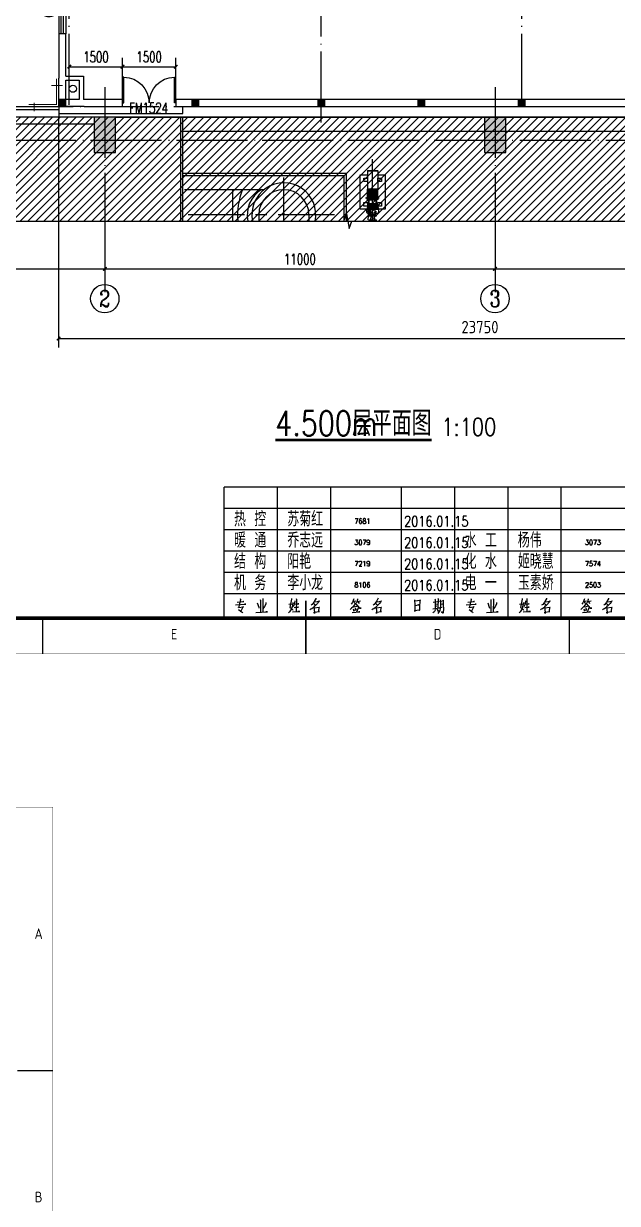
# Model space of a CAD drawing. Extents: x -59142 to 322364, y -122476 to 91021.
# Drawn here: x 24580 to 41317, y -8600 to 24660 of the extents above; entities that cross this region are included whole.
import ezdxf
from ezdxf.enums import TextEntityAlignment as Align

# ---------------------------------------------------------------- set-up
doc = ezdxf.new("R2010")
doc.units = 0
doc.header["$LTSCALE"] = 1000
doc.header["$MEASUREMENT"] = 0
for name, pattern in [('CENTER', [50.8, 31.75, -6.35, 6.35, -6.35]), ('DOTE', [2.42, 2, -0.2, 0.02, -0.2]), ('PHANTOM', [63.5, 31.75, -6.35, 6.35, -6.35, 6.35, -6.35])]:
    doc.linetypes.add(name, pattern=pattern)
for name, color, linetype in [('AXIS', 3, 'Continuous'), ('AXIS_TEXT', 7, 'Continuous'), ('COLUMN', 255, 'Continuous'), ('DIM_SYMB', 3, 'Continuous'), ('DOTE', 1, 'DOTE'), ('EQUIPMENT', 171, 'Continuous'), ('GROUND', 204, 'Continuous'), ('HANDRAIL', 3, 'FENCELINE1'), ('HQ1', 7, 'Continuous'), ('HQ2', 7, 'Continuous'), ('PROFILED STEEL SHEET', 30, 'Continuous'), ('PUB_DIM', 3, 'Continuous'), ('PUB_HATCH', 255, 'Continuous'), ('PUB_TEXT', 7, 'Continuous'), ('STAIR', 2, 'Continuous'), ('WALL', 255, 'Continuous'), ('WALL-PARAPET', 9, 'Continuous'), ('WINDOW', 4, 'Continuous'), ('WINDOW_TEXT', 7, 'Continuous')]:
    doc.layers.add(name, color=color, linetype=linetype)
doc.styles.add('_TCH_AXIS', font='COMPLEX', dxfattribs={"bigfont": 'GBCBIG'})
doc.styles.add('_TCH_DIM_T3', font='SIMPLEX', dxfattribs={"width": 0.705882, "bigfont": 'GBCBIG'})
doc.styles.add('_TCH_WINDOW', font='SIMPLEX', dxfattribs={"bigfont": 'GBCBIG'})
doc.styles.add('COMPLEX', font='COMPLEX')
doc.styles.add('HZTXT', font='geditxt.shx', dxfattribs={"width": 0.8, "bigfont": 'hztxt1.shx'})
doc.styles.get("Standard").update_dxf_attribs({"font": 'gbenor.shx', "bigfont": 'gbcbig.shx'})
doc.styles.add('TK', font='GEDITXT.SHX', dxfattribs={"width": 0.85, "height": 3.5, "bigfont": 'DXT.SHX'})
doc.linetypes.add('FENCELINE1', pattern='A,0.25,-0.1,[133,ltypeshp.shx,S=0.1,R=0,X=-0.1,Y=0],-0.1,1', length=1.45)
doc.dimstyles.new('_TCH_ARCH&&100', dxfattribs={"dimtxt": 297.5, "dimasz": 100, "dimexe": 250, "dimexo": 300, "dimgap": 126.25, "dimtad": 1, "dimdec": 0, "dimzin": 0, "dimdsep": 46, "dimtxsty": '_TCH_DIM_T3', "dimblk": 'ARCHTICK', "dimcen": 0.09, "dimazin": 2, "dimtfac": 1, "dimtdec": 0, "dimtix": 1, "dimtmove": 2, "dimatfit": 3, "dimfxl": 1, "dimtolj": 1, "dimtzin": 0, "dimarcsym": 0})
doc.dimstyles.get("Standard").update_dxf_attribs({"dimscale": 100, "dimtxt": 3.5, "dimasz": 1, "dimexe": 2.5, "dimexo": 3, "dimgap": 1.5, "dimtad": 1, "dimdec": 0, "dimzin": 0, "dimdsep": 46, "dimtxsty": 'Standard', "dimblk": 'ARCHTICK', "dimcen": 0.09, "dimadec": 0, "dimazin": 0, "dimtfac": 1, "dimtdec": 0, "dimtix": 1, "dimtmove": 2, "dimatfit": 3, "dimfxl": 1, "dimtolj": 1, "dimtzin": 0, "dimarcsym": 0})

# ---------------------------------------------------------------- blocks, each defined once
blk = doc.blocks.new('GEDI_WK_A1_V')
at = {"color": 3}
for p, q in [((222.75, 10), (222.75, 0)), ((297, 10), (297, 0)), ((371.25, 10), (371.25, 0))]:
    blk.add_line(p, q, dxfattribs=at)
for points, const_width in [([(0, 841), (0, 0), (594, 0), (594, 841)], 0.1), ([(10, 816), (10, 10), (584, 10), (584, 816)], 1)]:
    blk.add_lwpolyline(points, close=True, dxfattribs=dict(at, const_width=const_width))
at = {"color": 3, "const_width": 0.5}
blk.add_lwpolyline([(297, 15), (297, 0)], dxfattribs=at)
at = {"color": 3}
for s, p in [('E', (259.88, 4)), ('D', (334.12, 4))]:
    blk.add_text(s, height=3, dxfattribs=at).set_placement(p, align=Align.CENTER)
blk = doc.blocks.new('GEDI_HQ1_2012')
at = {"layer": 'HQ1', "color": 2}
for p, q in [((0, 37), (-65, 37)), ((-65, 0), (-65, 37)), ((-50, 0), (-50, 37)), ((-35, 0), (-35, 37)), ((-15, 0), (-15, 37)), ((0, 0), (0, 37)), ((-65, 31), (0, 31)), ((-65, 25), (0, 25)), ((-65, 19), (0, 19)), ((-65, 13), (0, 13)), ((-65, 7), (0, 7)), ((0, 0), (0, 7)), ((-65, 0), (0, 0))]:
    blk.add_line(p, q, dxfattribs=at)
at = {"layer": 'HQ1', "color": 7, "lineweight": 0}
for points in [[(-61.84, 3.75), (-58.95, 3.96), (-59.09, 3.99), (-59.26, 3.96)], [(-61.32, 4.51), (-59.5, 4.74), (-59.61, 4.74), (-59.81, 4.67)], [(-60.48, 5.59), (-60.45, 5.32), (-60.68, 4.06), (-60.94, 2.94), (-61, 3), (-59.61, 3.24), (-59.64, 3.34), (-60.33, 1.98)], [(-55.7, 4.3), (-55.3, 3.17), (-55.24, 2.8)], [(-54.89, 5.32), (-54.83, 5.02), (-54.83, 1.71)], [(-54.16, 5.56), (-54.1, 5.29), (-54.16, 1.74)], [(-53.24, 4.44), (-53.3, 3.99), (-53.67, 3.34), (-54.13, 2.66)], [(-45.7, 4.4), (-45.7, 4.26), (-45.81, 3.69), (-45.9, 3.24), (-45.95, 2.94), (-46.07, 2.69), (-46.25, 2.39), (-46.42, 2.12), (-46.62, 1.84), (-46.85, 1.57)], [(-46.82, 3.96), (-45.72, 4.09)], [(-46.04, 5.53), (-46.04, 5.36), (-46.48, 3), (-46.3, 2.9), (-46.1, 2.73), (-45.92, 2.59), (-45.78, 2.42), (-45.7, 2.25)], [(-45.12, 4.88), (-45.12, 4.64), (-45.26, 3.99), (-45.4, 3.58), (-45.58, 3.21)], [(-45.17, 3.96), (-44.02, 4.06), (-44.1, 4.09), (-44.27, 4.06)], [(-44.71, 5.53), (-44.68, 5.32), (-44.74, 1.88)], [(-39.56, 4.64), (-39.47, 4.61), (-38.17, 4.84), (-38.25, 4.91), (-38.49, 4.57), (-38.74, 4.2), (-39.01, 3.89), (-39.3, 3.58), (-39.62, 3.27), (-39.96, 2.97), (-40.34, 2.69), (-40.4, 2.66), (-40.63, 2.52), (-40.86, 2.36)], [(-39.15, 5.7), (-39.18, 5.46), (-39.53, 4.91), (-39.73, 4.57), (-39.96, 4.26), (-40.25, 3.92), (-40.54, 3.69)], [(-39.88, 4.26), (-39.82, 4.23), (-39.5, 3.92), (-39.47, 3.75), (-39.59, 3.99)], [(-27.95, 4.37), (-27.98, 4.2), (-28.44, 3.58), (-28.47, 3.51), (-28.7, 3.21), (-29.11, 2.83), (-29.31, 2.66), (-29.51, 2.49)], [(-28.5, 5.49), (-28.53, 5.26), (-28.76, 4.74), (-28.96, 4.33), (-29.2, 3.99)], [(-28.73, 4.81), (-27.89, 4.91)], [(-28.53, 4.78), (-28.33, 4.26)], [(-28.01, 4.13), (-26.85, 2.83), (-26.38, 2.83), (-26.85, 2.87), (-27.08, 3.11)], [(-27.43, 5.49), (-27.4, 5.32), (-27.75, 4.37)], [(-27.6, 4.71), (-26.56, 4.88)], [(-27.28, 4.67), (-27.02, 4.13)], [(-22.07, 4.64), (-21.98, 4.61), (-20.68, 4.84), (-20.76, 4.91), (-20.99, 4.57), (-21.26, 4.2), (-21.52, 3.89), (-21.81, 3.58), (-22.12, 3.27), (-22.47, 2.97), (-22.85, 2.69), (-22.91, 2.66), (-23.14, 2.52), (-23.37, 2.36)], [(-21.66, 5.7), (-21.69, 5.46), (-22.04, 4.91), (-22.24, 4.57), (-22.47, 4.26), (-22.76, 3.92), (-23.05, 3.69)], [(-22.39, 4.26), (-22.33, 4.23), (-22.01, 3.92), (-21.98, 3.75), (-22.1, 3.99)], [(-11.41, 5.19), (-11.35, 4.84), (-11.32, 4.09), (-11.29, 3.31), (-11.29, 3.21), (-11.29, 2.66), (-11.29, 1.94), (-11.29, 2.18), (-10.17, 2.39), (-9.93, 2.15), (-9.87, 2.46), (-9.87, 2.87), (-9.84, 3.65), (-9.82, 4.47), (-9.82, 5.15), (-9.79, 5.05), (-11.32, 4.81)], [(-11.29, 3.58), (-10.17, 3.79), (-10.28, 3.82), (-10.54, 3.69)], [(-6.08, 4.57), (-4.37, 4.78)], [(-5.62, 5.49), (-5.56, 5.29), (-5.56, 2.73)], [(-5.53, 3.99), (-5.01, 4.09)], [(-5.5, 3.41), (-5.04, 3.51)], [(-4.8, 5.7), (-4.75, 5.49), (-4.83, 2.83)], [(-4.14, 5.22), (-4.05, 4.84), (-4.05, 4.09), (-4.08, 3.27), (-4.14, 2.76), (-4.28, 2.22), (-4.46, 1.88), (-4.78, 1.37)], [(-4.05, 4.81), (-3.18, 4.98), (-3.27, 5.08), (-3.27, 4.03), (-3.27, 3.96), (-3.24, 2.42), (-3.27, 1.84), (-3.3, 1.5), (-3.33, 1.4), (-3.76, 1.84), (-3.36, 1.54)], [(-4.02, 3.96), (-3.53, 4.06)], [(-60.97, 2.42), (-60.62, 2.15), (-60.39, 1.98), (-60.13, 1.81), (-59.99, 1.67), (-59.9, 1.5)], [(-56.1, 1.64), (-52.83, 1.81), (-52.98, 1.84), (-53.3, 1.77)], [(-45.75, 1.81), (-43.72, 1.91), (-43.93, 1.94), (-44.27, 1.88)], [(-45.29, 3), (-44.07, 3.17), (-44.22, 3.17), (-44.36, 3.11)], [(-39.73, 3.04), (-39.67, 2.94), (-39.62, 2.08), (-39.59, 1.98), (-39.59, 1.37), (-39.62, 1.64), (-39.62, 1.74), (-38.19, 1.91), (-38.22, 1.91), (-38.37, 1.91), (-38.22, 3.17), (-38.17, 3.11), (-38.25, 3.07), (-39.64, 2.87)], [(-28.99, 1.61), (-26.79, 1.77), (-26.93, 1.77), (-27.25, 1.74)], [(-28.62, 2.66), (-28.47, 2.22), (-28.47, 2.01), (-28.5, 2.29)], [(-27.57, 3.27), (-28.5, 3.14)], [(-28.07, 2.94), (-27.95, 2.42), (-28.01, 2.15), (-28.01, 2.52)], [(-27.34, 2.9), (-27.34, 2.66), (-27.69, 1.71)], [(-22.24, 3.04), (-22.18, 2.94), (-22.12, 2.08), (-22.1, 1.98), (-22.1, 1.37), (-22.12, 1.64), (-22.12, 1.74), (-20.71, 1.91), (-20.74, 1.91), (-20.88, 1.91), (-20.74, 3.17), (-20.68, 3.11), (-20.76, 3.07), (-22.15, 2.87)], [(-6.17, 2.63), (-4.37, 2.9), (-4.46, 2.94), (-4.57, 2.83)], [(-5.5, 2.42), (-5.53, 2.25), (-5.76, 1.91), (-5.97, 1.67), (-6.17, 1.5)], [(-5.04, 2.52), (-4.72, 2.12), (-4.72, 1.94), (-4.83, 2.25)], [(-4.08, 3.07), (-4.02, 3.07), (-3.56, 3.17)]]:
    blk.add_lwpolyline(points, dxfattribs=at)
blk.add_text('223344', height=0.0001).set_placement((-22.1, 1.74))
blk = doc.blocks.new('GEDI_HQ2_2012')
at = {"layer": 'HQ2', "color": 2}
for p, q in [((0, 37), (-65, 37)), ((-65, 0), (-65, 37)), ((-50, 0), (-50, 37)), ((-35, 0), (-35, 37)), ((-15, 0), (-15, 37)), ((0, 0), (0, 37)), ((-65, 31), (0, 31)), ((-65, 25), (0, 25)), ((-65, 19), (0, 19)), ((-65, 13), (0, 13)), ((-65, 7), (0, 7)), ((0, 0), (0, 7)), ((-65, 0), (0, 0))]:
    blk.add_line(p, q, dxfattribs=at)
at = {"layer": 'HQ2', "color": 7, "lineweight": 0}
for points in [[(-61.84, 3.75), (-58.95, 3.96), (-59.09, 3.99), (-59.26, 3.96)], [(-61.32, 4.51), (-59.5, 4.74), (-59.61, 4.74), (-59.81, 4.67)], [(-60.48, 5.59), (-60.45, 5.32), (-60.68, 4.06), (-60.94, 2.94), (-61, 3), (-59.61, 3.24), (-59.64, 3.34), (-60.33, 1.98)], [(-55.7, 4.3), (-55.3, 3.17), (-55.24, 2.8)], [(-54.89, 5.32), (-54.83, 5.02), (-54.83, 1.71)], [(-54.16, 5.56), (-54.1, 5.29), (-54.16, 1.74)], [(-53.24, 4.44), (-53.3, 3.99), (-53.67, 3.34), (-54.13, 2.66)], [(-45.7, 4.4), (-45.7, 4.26), (-45.81, 3.69), (-45.9, 3.24), (-45.95, 2.94), (-46.07, 2.69), (-46.25, 2.39), (-46.42, 2.12), (-46.62, 1.84), (-46.85, 1.57)], [(-46.82, 3.96), (-45.72, 4.09)], [(-46.04, 5.53), (-46.04, 5.36), (-46.48, 3), (-46.3, 2.9), (-46.1, 2.73), (-45.92, 2.59), (-45.78, 2.42), (-45.7, 2.25)], [(-45.12, 4.88), (-45.12, 4.64), (-45.26, 3.99), (-45.4, 3.58), (-45.58, 3.21)], [(-45.17, 3.96), (-44.02, 4.06), (-44.1, 4.09), (-44.27, 4.06)], [(-44.71, 5.53), (-44.68, 5.32), (-44.74, 1.88)], [(-39.56, 4.64), (-39.47, 4.61), (-38.17, 4.84), (-38.25, 4.91), (-38.49, 4.57), (-38.74, 4.2), (-39.01, 3.89), (-39.3, 3.58), (-39.62, 3.27), (-39.96, 2.97), (-40.34, 2.69), (-40.4, 2.66), (-40.63, 2.52), (-40.86, 2.36)], [(-39.15, 5.7), (-39.18, 5.46), (-39.53, 4.91), (-39.73, 4.57), (-39.96, 4.26), (-40.25, 3.92), (-40.54, 3.69)], [(-39.88, 4.26), (-39.82, 4.23), (-39.5, 3.92), (-39.47, 3.75), (-39.59, 3.99)], [(-27.95, 4.37), (-27.98, 4.2), (-28.44, 3.58), (-28.47, 3.51), (-28.7, 3.21), (-29.11, 2.83), (-29.31, 2.66), (-29.51, 2.49)], [(-28.5, 5.49), (-28.53, 5.26), (-28.76, 4.74), (-28.96, 4.33), (-29.2, 3.99)], [(-28.73, 4.81), (-27.89, 4.91)], [(-28.53, 4.78), (-28.33, 4.26)], [(-28.01, 4.13), (-26.85, 2.83), (-26.38, 2.83), (-26.85, 2.87), (-27.08, 3.11)], [(-27.43, 5.49), (-27.4, 5.32), (-27.75, 4.37)], [(-27.6, 4.71), (-26.56, 4.88)], [(-27.28, 4.67), (-27.02, 4.13)], [(-22.07, 4.64), (-21.98, 4.61), (-20.68, 4.84), (-20.76, 4.91), (-20.99, 4.57), (-21.26, 4.2), (-21.52, 3.89), (-21.81, 3.58), (-22.12, 3.27), (-22.47, 2.97), (-22.85, 2.69), (-22.91, 2.66), (-23.14, 2.52), (-23.37, 2.36)], [(-21.66, 5.7), (-21.69, 5.46), (-22.04, 4.91), (-22.24, 4.57), (-22.47, 4.26), (-22.76, 3.92), (-23.05, 3.69)], [(-22.39, 4.26), (-22.33, 4.23), (-22.01, 3.92), (-21.98, 3.75), (-22.1, 3.99)], [(-11.41, 5.19), (-11.35, 4.84), (-11.32, 4.09), (-11.29, 3.31), (-11.29, 3.21), (-11.29, 2.66), (-11.29, 1.94), (-11.29, 2.18), (-10.17, 2.39), (-9.93, 2.15), (-9.87, 2.46), (-9.87, 2.87), (-9.84, 3.65), (-9.82, 4.47), (-9.82, 5.15), (-9.79, 5.05), (-11.32, 4.81)], [(-11.29, 3.58), (-10.17, 3.79), (-10.28, 3.82), (-10.54, 3.69)], [(-6.08, 4.57), (-4.37, 4.78)], [(-5.62, 5.49), (-5.56, 5.29), (-5.56, 2.73)], [(-5.53, 3.99), (-5.01, 4.09)], [(-5.5, 3.41), (-5.04, 3.51)], [(-4.8, 5.7), (-4.75, 5.49), (-4.83, 2.83)], [(-4.14, 5.22), (-4.05, 4.84), (-4.05, 4.09), (-4.08, 3.27), (-4.14, 2.76), (-4.28, 2.22), (-4.46, 1.88), (-4.78, 1.37)], [(-4.05, 4.81), (-3.18, 4.98), (-3.27, 5.08), (-3.27, 4.03), (-3.27, 3.96), (-3.24, 2.42), (-3.27, 1.84), (-3.3, 1.5), (-3.33, 1.4), (-3.76, 1.84), (-3.36, 1.54)], [(-4.02, 3.96), (-3.53, 4.06)], [(-60.97, 2.42), (-60.62, 2.15), (-60.39, 1.98), (-60.13, 1.81), (-59.99, 1.67), (-59.9, 1.5)], [(-56.1, 1.64), (-52.83, 1.81), (-52.98, 1.84), (-53.3, 1.77)], [(-45.75, 1.81), (-43.72, 1.91), (-43.93, 1.94), (-44.27, 1.88)], [(-45.29, 3), (-44.07, 3.17), (-44.22, 3.17), (-44.36, 3.11)], [(-39.73, 3.04), (-39.67, 2.94), (-39.62, 2.08), (-39.59, 1.98), (-39.59, 1.37), (-39.62, 1.64), (-39.62, 1.74), (-38.19, 1.91), (-38.22, 1.91), (-38.37, 1.91), (-38.22, 3.17), (-38.17, 3.11), (-38.25, 3.07), (-39.64, 2.87)], [(-28.99, 1.61), (-26.79, 1.77), (-26.93, 1.77), (-27.25, 1.74)], [(-28.62, 2.66), (-28.47, 2.22), (-28.47, 2.01), (-28.5, 2.29)], [(-27.57, 3.27), (-28.5, 3.14)], [(-28.07, 2.94), (-27.95, 2.42), (-28.01, 2.15), (-28.01, 2.52)], [(-27.34, 2.9), (-27.34, 2.66), (-27.69, 1.71)], [(-22.24, 3.04), (-22.18, 2.94), (-22.12, 2.08), (-22.1, 1.98), (-22.1, 1.37), (-22.12, 1.64), (-22.12, 1.74), (-20.71, 1.91), (-20.74, 1.91), (-20.88, 1.91), (-20.74, 3.17), (-20.68, 3.11), (-20.76, 3.07), (-22.15, 2.87)], [(-6.17, 2.63), (-4.37, 2.9), (-4.46, 2.94), (-4.57, 2.83)], [(-5.5, 2.42), (-5.53, 2.25), (-5.76, 1.91), (-5.97, 1.67), (-6.17, 1.5)], [(-5.04, 2.52), (-4.72, 2.12), (-4.72, 1.94), (-4.83, 2.25)], [(-4.08, 3.07), (-4.02, 3.07), (-3.56, 3.17)]]:
    blk.add_lwpolyline(points, dxfattribs=at)
blk.add_text('112233', height=0.0001).set_placement((-22.1, 1.74))
blk = doc.blocks.new('A$C711966D6')
for name, p in [('GEDI_WK_A1_V', (0, 0)), ('GEDI_HQ2_2012', (339, 10)), ('GEDI_HQ1_2012', (404, 10))]:
    blk.add_blockref(name, p)
at = {"style": 'TK', "width": 0.85}
for tag, height, p in [('PROJECTNAME', 4.75, (529, 44)), ('PHASE', 4, (571, 44)), ('DRAWINGNAME', 4.75, (539, 31))]:
    blk.add_attdef(tag, text='', height=height, dxfattribs=at).set_placement(p, align=Align.MIDDLE_CENTER)
for tag, p, height in [('APPROVE', (416, 32.75), 3.5), ('DESIGN', (461, 32.75), 3.5), ('REVIEW1', (416, 25.75), 3.5), ('DRAW', (461, 25.75), 3.5), ('REVIEW2', (416, 18.75), 3.5), ('PROPORTION', (461, 18.75), 3.5), ('DRAWINGNUMBER', (511, 18.5), 4), ('CHECK', (416, 11.75), 3.5), ('DATE', (461, 11.75), 3.5), ('VERSION', (577, 11.75), 3.5)]:
    blk.add_attdef(tag, p, '', height=height, dxfattribs=at)
blk = doc.blocks.new('是飞洒发时')
at = {"xscale": 100, "yscale": 100, "zscale": 100}
blk.add_blockref('A$C711966D6', (0, 0), dxfattribs=at)
blk = doc.blocks.new('_AXISO')
blk.add_circle((0, 0), 0.5)
at = {"layer": 'AXIS_TEXT', "style": 'COMPLEX', "width": 1.041667}
blk.add_attdef('A', text='', height=0.56, dxfattribs=at).set_placement((-0.25, -0.28), (0.25, -0.28), align=Align.FIT)
blk = doc.blocks.new('_ArchTick')
at = {"color": 0, "linetype": 'ByBlock', "const_width": 0.4}
blk.add_lwpolyline([(-0.5, -0.5), (0.5, 0.5)], dxfattribs=at)
blk = doc.blocks.new('*D1590')
at = {"layer": 'Defpoints', "color": 0, "transparency": 16777216}
for p in [(0, -2876), (8500, -2876), (8500, -3627)]:
    blk.add_point(p, dxfattribs=at)
at = {"layer": 'PUB_DIM', "color": 0, "lineweight": -2, "transparency": 16777216}
for p, q in [((0, -3176), (0, -3877)), ((8500, -3176), (8500, -3877)), ((0, -3627), (8500, -3627))]:
    blk.add_line(p, q, dxfattribs=at)
at = {"layer": 'PUB_DIM', "color": 0, "lineweight": -2, "transparency": 16777216, "xscale": 100, "yscale": 100, "zscale": 100, "rotation": 180}
blk.add_blockref('_ArchTick', (0, -3627), dxfattribs=at)
at = {"layer": 'PUB_DIM', "color": 0, "lineweight": -2, "transparency": 16777216, "xscale": 100, "yscale": 100, "zscale": 100}
blk.add_blockref('_ArchTick', (8500, -3627), dxfattribs=at)
at = {"layer": 'PUB_DIM', "color": 0, "transparency": 16777216, "insert": (4250, -3352), "char_height": 297.5, "attachment_point": 5, "style": '_TCH_DIM_T3'}
blk.add_mtext('\\A1;8500', dxfattribs=at)
blk = doc.blocks.new('*D1591')
at = {"layer": 'Defpoints', "color": 0, "transparency": 16777216}
for p in [(8500, -2876), (19500, -2876), (19500, -3627)]:
    blk.add_point(p, dxfattribs=at)
at = {"layer": 'PUB_DIM', "color": 0, "lineweight": -2, "transparency": 16777216}
for p, q in [((8500, -3176), (8500, -3877)), ((19500, -3176), (19500, -3877)), ((8500, -3627), (19500, -3627))]:
    blk.add_line(p, q, dxfattribs=at)
at = {"layer": 'PUB_DIM', "color": 0, "lineweight": -2, "transparency": 16777216, "xscale": 100, "yscale": 100, "zscale": 100, "rotation": 180}
blk.add_blockref('_ArchTick', (8500, -3627), dxfattribs=at)
at = {"layer": 'PUB_DIM', "color": 0, "lineweight": -2, "transparency": 16777216, "xscale": 100, "yscale": 100, "zscale": 100}
blk.add_blockref('_ArchTick', (19500, -3627), dxfattribs=at)
at = {"layer": 'PUB_DIM', "color": 0, "transparency": 16777216, "insert": (14000, -3352), "char_height": 297.5, "attachment_point": 5, "style": '_TCH_DIM_T3'}
blk.add_mtext('\\A1;11000', dxfattribs=at)
blk = doc.blocks.new('*D1592')
at = {"layer": 'Defpoints', "color": 0, "transparency": 16777216}
for p in [(19500, -2876), (29200, -2876), (29200, -3627)]:
    blk.add_point(p, dxfattribs=at)
at = {"layer": 'PUB_DIM', "color": 0, "lineweight": -2, "transparency": 16777216}
for p, q in [((19500, -3176), (19500, -3877)), ((29200, -3176), (29200, -3877)), ((19500, -3627), (29200, -3627))]:
    blk.add_line(p, q, dxfattribs=at)
at = {"layer": 'PUB_DIM', "color": 0, "lineweight": -2, "transparency": 16777216, "xscale": 100, "yscale": 100, "zscale": 100, "rotation": 180}
blk.add_blockref('_ArchTick', (19500, -3627), dxfattribs=at)
at = {"layer": 'PUB_DIM', "color": 0, "lineweight": -2, "transparency": 16777216, "xscale": 100, "yscale": 100, "zscale": 100}
blk.add_blockref('_ArchTick', (29200, -3627), dxfattribs=at)
at = {"layer": 'PUB_DIM', "color": 0, "transparency": 16777216, "insert": (24350, -3352), "char_height": 297.5, "attachment_point": 5, "style": '_TCH_DIM_T3'}
blk.add_mtext('\\A1;9700', dxfattribs=at)
blk = doc.blocks.new('GEDI_WK_A1')
at = {"color": 3}
blk.add_line((831, 519.75), (841, 519.75), dxfattribs=at)
at = {"color": 3, "const_width": 0.1}
blk.add_lwpolyline([(0, 0), (841, 0), (841, 594), (0, 594)], close=True, dxfattribs=at)
at = {"color": 3}
for s, p in [('A', (837, 556.88)), ('B', (837, 482.62))]:
    blk.add_text(s, height=3, dxfattribs=at).set_placement(p, align=Align.CENTER)
blk = doc.blocks.new('A$C67E35CD0')
blk.add_blockref('GEDI_WK_A1', (0, 0))
at = {"style": 'TK', "width": 0.85}
for tag, height, p in [('PROJECTNAME', 4.75, (776, 44)), ('PHASE', 4, (818, 44)), ('DRAWINGNAME', 4.75, (786, 31))]:
    blk.add_attdef(tag, text='', height=height, dxfattribs=at).set_placement(p, align=Align.MIDDLE_CENTER)
for tag, p, height in [('APPROVE', (663, 32.75), 3.5), ('DESIGN', (708, 32.75), 3.5), ('REVIEW1', (663, 25.75), 3.5), ('DRAW', (708, 25.75), 3.5), ('REVIEW2', (663, 18.75), 3.5), ('PROPORTION', (708, 18.75), 3.5), ('DRAWINGNUMBER', (758, 18.5), 4), ('CHECK', (663, 11.75), 3.5), ('DATE', (708, 11.75), 3.5), ('VERSION', (824, 11.75), 3.5)]:
    blk.add_attdef(tag, p, '', height=height, dxfattribs=at)
blk = doc.blocks.new('afefqwer')
at = {"xscale": 100, "yscale": 100, "zscale": 100}
blk.add_blockref('A$C67E35CD0', (-84100, 0), dxfattribs=at)
blk = doc.blocks.new('A$C37200EC9')
at = {"layer": 'GROUND'}
for centre in [(100, 13550), (23000, 13550), (100, -4050), (23000, -4050)]:
    blk.add_circle(centre, 100, dxfattribs=at)
blk = doc.blocks.new('*D1362')
at = {"layer": 'Defpoints', "color": 0, "transparency": 16777216}
for p in [(27369, 23445), (25868, 22443), (27369, 22443)]:
    blk.add_point(p, dxfattribs=at)
at = {"layer": 'PUB_DIM', "color": 0, "lineweight": -2, "transparency": 16777216}
for p, q in [((25868, 22743), (25868, 23695)), ((27369, 22743), (27369, 23695)), ((25868, 23445), (27369, 23445))]:
    blk.add_line(p, q, dxfattribs=at)
at = {"layer": 'PUB_DIM', "color": 0, "lineweight": -2, "transparency": 16777216, "xscale": 100, "yscale": 100, "zscale": 100, "rotation": 180}
blk.add_blockref('_ArchTick', (25868, 23445), dxfattribs=at)
at = {"layer": 'PUB_DIM', "color": 0, "lineweight": -2, "transparency": 16777216, "xscale": 100, "yscale": 100, "zscale": 100}
blk.add_blockref('_ArchTick', (27369, 23445), dxfattribs=at)
at = {"layer": 'PUB_DIM', "color": 0, "transparency": 16777216, "insert": (26619, 23720), "char_height": 297.5, "attachment_point": 5, "style": '_TCH_DIM_T3'}
blk.add_mtext('\\A1;1500', dxfattribs=at)
blk = doc.blocks.new('*D1363')
at = {"layer": 'Defpoints', "color": 0, "transparency": 16777216}
for p in [(28869, 23445), (27369, 22443), (28869, 22443)]:
    blk.add_point(p, dxfattribs=at)
at = {"layer": 'PUB_DIM', "color": 0, "lineweight": -2, "transparency": 16777216}
for p, q in [((27369, 22743), (27369, 23695)), ((28869, 22743), (28869, 23695)), ((27369, 23445), (28869, 23445))]:
    blk.add_line(p, q, dxfattribs=at)
at = {"layer": 'PUB_DIM', "color": 0, "lineweight": -2, "transparency": 16777216, "xscale": 100, "yscale": 100, "zscale": 100, "rotation": 180}
blk.add_blockref('_ArchTick', (27369, 23445), dxfattribs=at)
at = {"layer": 'PUB_DIM', "color": 0, "lineweight": -2, "transparency": 16777216, "xscale": 100, "yscale": 100, "zscale": 100}
blk.add_blockref('_ArchTick', (28869, 23445), dxfattribs=at)
at = {"layer": 'PUB_DIM', "color": 0, "transparency": 16777216, "insert": (28119, 23720), "char_height": 297.5, "attachment_point": 5, "style": '_TCH_DIM_T3'}
blk.add_mtext('\\A1;1500', dxfattribs=at)
blk = doc.blocks.new('$DorLib2D$00000002')
for p, q in [((-0.5, 0), (-0.5, 0.4875)), ((-0.475, 0.4875), (-0.5, 0.4875)), ((-0.475, 0), (-0.475, 0.4875)), ((0.475, 0), (0.475, 0.4875)), ((0.475, 0.4875), (0.5, 0.4875)), ((0.5, 0), (0.5, 0.4875)), ((-0.5, 0), (-0.475, 0)), ((0.5, 0), (0.475, 0))]:
    blk.add_line(p, q)
at = {"lineweight": 13}
for centre, start, end in [((-0.4875, 0), 0, 88.53072), ((0.4875, 0), 91.46928, 180)]:
    blk.add_arc(centre, 0.4875, start, end, dxfattribs=at)
blk = doc.blocks.new('$TCHSYS$WIN2D')
for p, q in [((-0.5, 0.5), (0.5, 0.5)), ((0.5, 0.167), (-0.5, 0.167)), ((0.5, -0.167), (-0.5, -0.167)), ((-0.5, -0.5), (0.5, -0.5))]:
    blk.add_line(p, q)
blk = doc.blocks.new('*D1613')
at = {"color": 0, "lineweight": -2, "transparency": 16777216}
for p, q in [((25568, 22022), (25568, 15529)), ((49318, 22022), (49318, 15529)), ((25568, 15779), (49318, 15779))]:
    blk.add_line(p, q, dxfattribs=at)
at = {"layer": 'Defpoints', "color": 0, "transparency": 16777216}
for p in [(25568, 22322), (49318, 22322), (49318, 15779)]:
    blk.add_point(p, dxfattribs=at)
at = {"color": 0, "lineweight": -2, "transparency": 16777216, "xscale": 100, "yscale": 100, "zscale": 100, "rotation": 180}
blk.add_blockref('_ArchTick', (25568, 15779), dxfattribs=at)
at = {"color": 0, "lineweight": -2, "transparency": 16777216, "xscale": 100, "yscale": 100, "zscale": 100}
blk.add_blockref('_ArchTick', (49318, 15779), dxfattribs=at)
at = {"color": 0, "transparency": 16777216, "insert": (37443, 16104), "char_height": 350, "attachment_point": 5}
blk.add_mtext('\\A1;23750', dxfattribs=at)
blk = doc.blocks.new('A$C5C1E2F63')
at = {"layer": 'AXIS'}
for p, q in [((8500, -2876.1), (8500, -4065.4)), ((19500, -2876.1), (19500, -4065.4))]:
    blk.add_line(p, q, dxfattribs=at)
ref = blk.add_blockref('_AXISO', (8500, -4465.4), dxfattribs=dict(at, xscale=800, yscale=800, zscale=800))
ref.add_attrib('A', '2', dxfattribs={"layer": 'AXIS_TEXT', "height": 465.9, "style": '_TCH_AXIS'}).set_placement((8344.7, -4698.4), (8655.3, -4698.4), align=Align.FIT)
ref = blk.add_blockref('_AXISO', (19500, -4465.4), dxfattribs=dict(at, xscale=800, yscale=800, zscale=800))
ref.add_attrib('A', '3', dxfattribs={"layer": 'AXIS_TEXT', "height": 465.9, "style": '_TCH_AXIS'}).set_placement((19344.7, -4698.4), (19655.3, -4698.4), align=Align.FIT)
at = {"layer": 'PUB_DIM'}
for p1, p2, picture, middle in [((0, -2876.1), (8500, -2876.1), '*D1590', (4250, -3352.2)), ((8500, -2876.1), (19500, -2876.1), '*D1591', (14000, -3352.2)), ((19500, -2876.1), (29200, -2876.1), '*D1592', (24350, -3352.2))]:
    dim = blk.add_aligned_dim(p1=p1, p2=p2, distance=-751, dimstyle='_TCH_ARCH&&100', dxfattribs=at)
    dim.commit()
    dim.dimension.update_dxf_attribs({"geometry": picture, "text_midpoint": middle})
blk = doc.blocks.new('A$C65E80DF5')
at = {"layer": 'PUB_HATCH'}
for points in [[(8200, -350), (8800, -350), (8800, 650), (8200, 650)], [(19200, -350), (19800, -350), (19800, 650), (19200, 650)]]:
    blk.add_hatch(color=256, dxfattribs=at).paths.add_polyline_path(points)
at = {"layer": 'COLUMN'}
for p, q in [((8800, 650), (8200, 650)), ((8200, 650), (8200, -350)), ((8800, -350), (8800, 650)), ((19800, 650), (19200, 650)), ((19200, 650), (19200, -350)), ((19800, -350), (19800, 650)), ((8200, -350), (8800, -350)), ((19200, -350), (19800, -350))]:
    blk.add_line(p, q, dxfattribs=at)
at = {"layer": 'DOTE'}
for p, q in [((8500, 1500), (8500, -4282)), ((19500, 1500), (19500, -4282)), ((-4000, 0), (34323, 0))]:
    blk.add_line(p, q, dxfattribs=at)
at = {"layer": 'EQUIPMENT', "color": 131, "linetype": 'PHANTOM'}
for p, q in [((16050, -2254), (16050, -534)), ((15700, -1948), (15700, -978)), ((15700, -978), (15907, -978)), ((15907, -864), (15913, -858)), ((15907, -864), (15907, -1370)), ((16193, -870), (15907, -870)), ((15913, -858), (16187, -858)), ((16187, -858), (16193, -864)), ((16193, -864), (16193, -1370)), ((16193, -978), (16400, -978)), ((16400, -978), (16400, -1948)), ((16233, -1638), (15847, -1638)), ((15895, -1608), (16204, -1608)), ((15895, -1667), (15895, -1608)), ((15907, -1370), (16208, -1370)), ((15907, -1376), (15913, -1370)), ((15907, -1602), (15907, -1376)), ((15907, -1602), (15913, -1608)), ((15931, -1376), (15937, -1370)), ((15931, -1376), (15931, -1602)), ((15931, -1602), (15937, -1608)), ((15955, -1376), (15961, -1370)), ((15955, -1376), (15955, -1602)), ((15955, -1602), (15961, -1608)), ((15979, -1376), (15985, -1370)), ((15979, -1376), (15979, -1602)), ((15979, -1602), (15985, -1608)), ((16002, -1376), (16008, -1370)), ((16002, -1376), (16002, -1602)), ((16002, -1602), (16008, -1608)), ((16026, -1376), (16032, -1370)), ((16026, -1376), (16026, -1602)), ((16026, -1602), (16032, -1608)), ((16074, -1376), (16068, -1370)), ((16074, -1602), (16068, -1608)), ((16074, -1376), (16074, -1602)), ((16097, -1376), (16092, -1370)), ((16097, -1602), (16092, -1608)), ((16097, -1376), (16097, -1602)), ((16121, -1376), (16115, -1370)), ((16121, -1602), (16115, -1608)), ((16121, -1376), (16121, -1602)), ((16145, -1376), (16139, -1370)), ((16145, -1602), (16139, -1608)), ((16145, -1376), (16145, -1602)), ((16169, -1376), (16163, -1370)), ((16169, -1602), (16163, -1608)), ((16169, -1376), (16169, -1602)), ((16187, -1370), (16193, -1376)), ((16193, -1602), (16187, -1608)), ((16193, -1602), (16193, -1376)), ((16204, -1667), (16204, -1608)), ((16400, -1948), (15700, -1948)), ((16204, -1667), (15895, -1667)), ((16216, -1893), (15895, -1893)), ((15895, -1893), (15895, -1949)), ((16001, -1917), (15895, -1917)), ((15895, -1923), (15992, -1923)), ((15974, -1941), (15907, -1941)), ((15931, -1893), (15931, -1667)), ((15931, -1679), (16169, -1679)), ((15955, -1798), (15955, -1679)), ((16145, -1798), (15955, -1798)), ((15967, -1816), (15973, -1810)), ((15967, -1875), (15967, -1816)), ((15967, -1875), (15973, -1881)), ((16127, -1810), (15973, -1810)), ((15973, -1881), (16127, -1881)), ((15979, -1816), (15985, -1810)), ((15979, -1816), (15979, -1875)), ((16121, -1846), (15979, -1846)), ((15979, -1857), (16121, -1857)), ((15985, -1881), (15979, -1875)), ((15991, -1857), (15991, -1881)), ((16026, -1810), (16026, -1846)), ((16026, -1834), (16074, -1834)), ((16038, -1881), (16038, -1857)), ((16050, -1679), (16050, -1667)), ((16050, -1846), (16050, -1798)), ((16062, -1881), (16062, -1857)), ((16074, -1810), (16074, -1846)), ((16099, -1917), (16216, -1917)), ((16108, -1923), (16204, -1923)), ((16109, -1857), (16109, -1881)), ((16121, -1816), (16115, -1810)), ((16121, -1875), (16115, -1881)), ((16121, -1816), (16121, -1875)), ((16126, -1941), (16193, -1941)), ((16133, -1816), (16127, -1810)), ((16133, -1875), (16127, -1881)), ((16133, -1875), (16133, -1816)), ((16145, -1798), (16145, -1679)), ((16169, -1893), (16169, -1667)), ((16204, -1917), (16204, -1949)), ((16216, -1917), (16216, -1893)), ((15974, -2059), (15907, -2059)), ((15924, -2131), (15914, -2247)), ((15931, -2059), (15991, -2083)), ((15943, -2107), (16157, -2107)), ((15943, -2131), (15943, -2107)), ((16157, -2119), (15943, -2119)), ((15947, -2247), (16154, -2247)), ((15947, -2270), (15947, -2247)), ((15995, -2131), (15985, -2247)), ((16045, -2247), (16035, -2131)), ((16115, -2247), (16105, -2131)), ((16169, -2059), (16109, -2083)), ((16126, -2059), (16193, -2059)), ((16154, -2270), (16154, -2247)), ((16157, -2131), (16157, -2107))]:
    blk.add_line(p, q, dxfattribs=at)
at = {"layer": 'EQUIPMENT', "linetype": 'CENTER', "lineweight": 0, "ltscale": 0.05}
for p, q in [((13546, -2282), (13546, -1051)), ((14973, -2100), (10746, -2100))]:
    blk.add_line(p, q, dxfattribs=at)
at = {"layer": 'EQUIPMENT', "color": 131}
for p, q in [((15800, -1068), (15900, -1068)), ((15800, -1168), (15800, -1068)), ((15900, -1168), (15800, -1168)), ((15900, -1068), (15900, -1168)), ((16200, -1068), (16300, -1068)), ((16200, -1168), (16200, -1068)), ((16300, -1168), (16200, -1168)), ((16300, -1068), (16300, -1168)), ((10746, -1390), (12993, -1390)), ((12096, -1390), (12096, -2282)), ((15800, -1758), (15900, -1758)), ((15800, -1858), (15800, -1758)), ((15900, -1858), (15800, -1858)), ((15900, -1758), (15900, -1858)), ((16200, -1758), (16300, -1758)), ((16200, -1858), (16200, -1758)), ((16300, -1858), (16200, -1858)), ((16300, -1758), (16300, -1858))]:
    blk.add_line(p, q, dxfattribs=at)
at = {"layer": 'EQUIPMENT', "color": 131, "ltscale": 0.05}
for p, q in [((16020, -1960), (15980, -1943)), ((16154, -2258), (15947, -2258)), ((16037, -2044), (16037, -2000))]:
    blk.add_line(p, q, dxfattribs=at)
at = {"layer": 'EQUIPMENT'}
for p, q in [((12840, -2100), (12840, -2282)), ((14252, -2100), (14252, -2282))]:
    blk.add_line(p, q, dxfattribs=at)
at = {"layer": 'EQUIPMENT', "color": 131, "ltscale": 1000}
for p, q in [((15943, -2131), (16157, -2131)), ((15947, -2270), (16154, -2270))]:
    blk.add_line(p, q, dxfattribs=at)
at = {"layer": 'EQUIPMENT', "color": 131, "ltscale": 0.4}
blk.add_lwpolyline([(15310, -2282), (15310, -940), (10700, -940)], dxfattribs=at)
at = {"layer": 'EQUIPMENT', "color": 131, "linetype": 'ByBlock', "ltscale": 0.4}
blk.add_lwpolyline([(15250, -2282), (15250, -1000), (10700, -1000)], dxfattribs=at)
at = {"layer": 'EQUIPMENT', "color": 131}
blk.add_circle((16050, -2000), 65.1, dxfattribs=at)
for centre, radius, start, end in [((13546, -2100), 900, 348.3606, 191.6394), ((14093, -2100), 1850, 157.4319, 185.6326), ((13343, -2100), 828, 120.9666, 192.6674), ((15980, -2000), 65.1, 331.1394, 209.0414)]:
    blk.add_arc(centre, radius, start, end, dxfattribs=at)
at = {"layer": 'EQUIPMENT'}
blk.add_arc((13546, -2100), 706, 0, 180, dxfattribs=at)
at = {"layer": 'EQUIPMENT', "color": 131, "linetype": 'PHANTOM'}
for centre, radius, start, end in [((15939, -2000), 67.3, 118.0725, 241.9275), ((16050, -2000), 96.6, 28.4258, 0), ((16161, -2000), 67.3, 298.0725, 61.9275), ((15920, -2095), 11.9, 270, 90), ((15991, -2095), 11.9, 270, 90), ((16039, -2095), 11.9, 90, 270), ((16109, -2095), 11.9, 90, 270)]:
    blk.add_arc(centre, radius, start, end, dxfattribs=at)
at = {"layer": 'EQUIPMENT', "color": 131, "linetype": 'CENTER', "lineweight": 0, "ltscale": 0.05}
blk.add_arc((13546, -2100), 25, 0, 180, dxfattribs=at)
at = {"layer": 'EQUIPMENT', "color": 131, "linetype": 'PHANTOM'}
blk.add_point((16121, -1881), dxfattribs=at)
at = {"layer": 'HANDRAIL', "ltscale": 0.4}
blk.add_lwpolyline([(10640, -2282), (10640, 650)], dxfattribs=at)
at = {"layer": 'HANDRAIL', "linetype": 'ByBlock', "ltscale": 0.4}
blk.add_lwpolyline([(10700, -2282), (10700, 650)], dxfattribs=at)
at = {"layer": 'PROFILED STEEL SHEET'}
for points in [[(-1050, -1250), (-1050, 950), (7200, 950), (7200, 650)], [(7200, 860), (-960, 860), (-960, -1250)]]:
    blk.add_lwpolyline(points, dxfattribs=at)
at = {"layer": 'STAIR'}
for p, q in [((8800, 650), (33428, 650)), ((33428, 250), (10700, 250))]:
    blk.add_line(p, q, dxfattribs=at)
at = {"layer": 'WALL-PARAPET'}
for p, q in [((8200, 650), (750, 650)), ((8200, 450), (750, 450))]:
    blk.add_line(p, q, dxfattribs=at)
blk.add_blockref('A$C5C1E2F63', (0, 0))

msp = doc.modelspace()

# ---------------------------------------------------------------- hatches: boundary and pattern name
h = msp.add_hatch()
h.set_pattern_fill('ANSI31', color=256, scale=100)
h.set_pattern_definition([(45, (0, 0), (-112.2532, 112.2532), [])])
h.paths.add_polyline_path([(17317.9, 19090.6), (51795.7, 19090.6), (51795.7, 22022.1), (17317.9, 22022.1)])
at = {"layer": 'PUB_HATCH'}
for points in [[(25568.4, 22522.1), (25568.4, 22322.1), (25768.4, 22322.1), (25768.4, 22522.1)], [(29318.4, 22522.1), (29318.4, 22322.1), (29518.4, 22322.1), (29518.4, 22522.1)], [(32868.4, 22522.1), (32868.4, 22322.1), (33068.4, 22322.1), (33068.4, 22522.1)], [(35693.4, 22522.1), (35693.4, 22322.1), (35893.4, 22322.1), (35893.4, 22522.1)], [(38518.4, 22522.1), (38518.4, 22322.1), (38718.4, 22322.1), (38718.4, 22522.1)]]:
    msp.add_hatch(color=256, dxfattribs=at).paths.add_polyline_path(points)

# ---------------------------------------------------------------- linework, layer by layer
msp.add_lwpolyline([(17317.9, 19090.6), (51795.7, 19090.6), (51795.7, 22022.1), (17317.9, 22022.1)], close=True)
at = {"layer": 'COLUMN'}
for p, q in [((25568.4, 22522.1), (25568.4, 22322.1)), ((25768.4, 22522.1), (25568.4, 22522.1)), ((25568.4, 22322.1), (25768.4, 22322.1)), ((25768.4, 22322.1), (25768.4, 22522.1)), ((29318.4, 22522.1), (29318.4, 22322.1)), ((29518.4, 22522.1), (29318.4, 22522.1)), ((29318.4, 22322.1), (29518.4, 22322.1)), ((29518.4, 22322.1), (29518.4, 22522.1)), ((32868.4, 22522.1), (32868.4, 22322.1)), ((33068.4, 22522.1), (32868.4, 22522.1)), ((32868.4, 22322.1), (33068.4, 22322.1)), ((33068.4, 22322.1), (33068.4, 22522.1)), ((35693.4, 22522.1), (35693.4, 22322.1)), ((35893.4, 22522.1), (35693.4, 22522.1)), ((35693.4, 22322.1), (35893.4, 22322.1)), ((35893.4, 22322.1), (35893.4, 22522.1)), ((38518.4, 22522.1), (38518.4, 22322.1)), ((38718.4, 22522.1), (38518.4, 22522.1)), ((38518.4, 22322.1), (38718.4, 22322.1)), ((38718.4, 22322.1), (38718.4, 22522.1))]:
    msp.add_line(p, q, dxfattribs=at)
at = {"layer": 'DIM_SYMB'}
msp.add_lwpolyline([(15643.2, 19090.6), (33606.9, 19090.6), (33683.4, 19300.6), (33757.4, 18880.6), (33831.9, 19090.6), (51795.7, 19090.6)], dxfattribs=at)
at = {"layer": 'DIM_SYMB', "const_width": 70}
msp.add_lwpolyline([(31673.1, 12921.3), (36077.3, 12921.3)], dxfattribs=at)
at = {"layer": 'DOTE'}
msp.add_line((16713.5, 22322.1), (53065, 22322.1), dxfattribs=at)
for points in [[(25868.4, 22372.1), (25868.4, 86156)], [(32968.4, 21872.1), (32968.4, 86156)], [(38618.4, 22372.1), (38618.4, 86156)]]:
    msp.add_lwpolyline(points, dxfattribs=at)
at = {"layer": 'PROFILED STEEL SHEET', "const_width": 30}
for points in [[(25509, 23107.4), (25509, 22378.5), (24720.7, 22378.5)], [(25363.9, 22911.5), (25681.6, 22911.5)], [(24874.9, 22427.4), (24874.9, 22190.9)]]:
    msp.add_lwpolyline(points, dxfattribs=at)
at = {"layer": 'STAIR'}
msp.add_lwpolyline([(25568.4, 22322.1), (25568.4, 22122), (29068.4, 22122), (29068.4, 22322.1)], dxfattribs=at)
at = {"layer": 'WALL'}
for p, q in [((25768.4, 24372.1), (25568.4, 24372.1)), ((25568.4, 24372.1), (25568.4, 23122.1)), ((25768.4, 23182.1), (25768.4, 24372.1)), ((25568.4, 22322.1), (25568.4, 23122.1)), ((25768.4, 23182.1), (26208.4, 23182.1)), ((25768.4, 22522.1), (25768.4, 23062.1)), ((25768.4, 23062.1), (26148.4, 23062.1)), ((26148.4, 23062.1), (26148.4, 22522.1)), ((26208.4, 23182.1), (26268.4, 23182.1)), ((26268.4, 23182.1), (26268.4, 23062.1)), ((26268.4, 23062.1), (26268.4, 22522.1)), ((26268.4, 23062.1), (26268.4, 23062.1)), ((26168.4, 22322.1), (25568.4, 22322.1)), ((26148.4, 22522.1), (25768.4, 22522.1)), ((26168.4, 22322.1), (26168.4, 22322.1)), ((26288.4, 22322.1), (26168.4, 22322.1)), ((27368.8, 22522.1), (26268.4, 22522.1)), ((26288.4, 22322.1), (27368.8, 22322.1)), ((26288.4, 22322.1), (26288.4, 22322.1)), ((27368.8, 22322.1), (27368.8, 22522.1)), ((44868.4, 22522.1), (28868.8, 22522.1)), ((28868.8, 22522.1), (28868.8, 22322.1)), ((28868.8, 22322.1), (44968.4, 22322.1))]:
    msp.add_line(p, q, dxfattribs=at)

# ---------------------------------------------------------------- block references
for name, p in [('是飞洒发时', (2835.5, 6896)), ('A$C65E80DF5', (18368.4, 21372.1)), ('afefqwer', (25403.5, -56832.5))]:
    msp.add_blockref(name, p)
at = {"layer": 'GROUND'}
msp.add_blockref('A$C37200EC9', (25868.4, 26872.1), dxfattribs=at)
at = {"layer": 'WINDOW'}
ref = msp.add_blockref('$TCHSYS$WIN2D', (25668.4, 25272.1), dxfattribs=dict(at, xscale=-1800, yscale=-200, zscale=-1800, rotation=90))
ref.add_attrib('A', 'C1815', (25442.1, 24837.1), dxfattribs={"layer": 'WINDOW_TEXT', "height": 297.5, "rotation": 90, "style": '_TCH_WINDOW', "width": 0.705882})
ref = msp.add_blockref('$DorLib2D$00000002', (28118.8, 22422.1), dxfattribs=dict(at, xscale=1500, yscale=-1500, zscale=1500, rotation=180))
ref.add_attrib('A', 'FM1524', (27553.8, 22130.2), dxfattribs={"layer": 'WINDOW_TEXT', "height": 297.5, "style": '_TCH_WINDOW', "width": 0.705882})

# ---------------------------------------------------------------- texts
at = {"style": 'HZTXT', "width": 0.8}
for s, height, p in [('热', 420, (30512, 10487)), ('控', 420, (31083.2, 10487)), ('苏菊红', 420, (32012, 10487)), ('7681', 147, (33905.5, 10561.5)), ('2016.01.15', 294, (35303.5, 10480)), ('暖', 420, (30512, 9887)), ('通', 420, (31083.2, 9887)), ('乔志远', 420, (32012, 9887)), ('水', 420, (37012, 9887)), ('杨伟', 420, (38512, 9887)), ('3079', 147, (33905.5, 9961.5)), ('2016.01.15', 294, (35303.5, 9880)), ('工', 420, (37583.2, 9887)), ('3073', 147, (40405.5, 9961.5)), ('结', 420, (30512, 9287)), ('构', 420, (31083.2, 9287)), ('阳艳', 420, (32012, 9287)), ('化', 420, (37012, 9287)), ('水', 420, (37583.2, 9287)), ('姬晓慧', 420, (38512, 9287)), ('7219', 147, (33905.5, 9361.5)), ('2016.01.15', 294, (35303.5, 9280)), ('7574', 147, (40405.5, 9361.5)), ('机', 420, (30512, 8687)), ('务', 420, (31083.2, 8687)), ('李小龙', 420, (32012, 8687)), ('电', 420, (37012, 8687)), ('玉素娇', 420, (38512, 8687)), ('8106', 147, (33905.5, 8761.5)), ('2016.01.15', 294, (35303.5, 8680)), ('一', 420, (37583.2, 8687)), ('2503', 147, (40405.5, 8761.5))]:
    msp.add_text(s, height=height, dxfattribs=at).set_placement(p)
at = {"layer": 'PUB_TEXT', "style": 'HZTXT', "width": 0.8}
for s, height, p in [('4.500m', 700, (31673.1, 13039.2)), ('层平面图', 700, (33838.4, 13039.2)), ('1:100', 500, (36357.3, 13039.2))]:
    msp.add_text(s, height=height, dxfattribs=at).set_placement(p)

# ---------------------------------------------------------------- dimensions: what is measured, and where the dimension line sits
dim = msp.add_linear_dim(base=(49318.4, 15779), p1=(25568.4, 22322.1), p2=(49318.4, 22322.1), dimstyle='Standard', override={"dimarcsym": 1})
dim.commit()
dim.dimension.update_dxf_attribs({"geometry": '*D1613', "text_midpoint": (37443.4, 16104)})
at = {"layer": 'PUB_DIM'}
for p1, p2, picture, middle in [((25868.4, 22442.5), (27368.8, 22442.5), '*D1362', (26618.6, 23719.6)), ((27368.8, 22442.5), (28868.8, 22442.5), '*D1363', (28118.8, 23719.6))]:
    dim = msp.add_aligned_dim(p1=p1, p2=p2, distance=1002.1, dimstyle='_TCH_ARCH&&100', dxfattribs=at)
    dim.commit()
    dim.dimension.update_dxf_attribs({"geometry": picture, "text_midpoint": middle})

doc.saveas('drawing.dxf')
